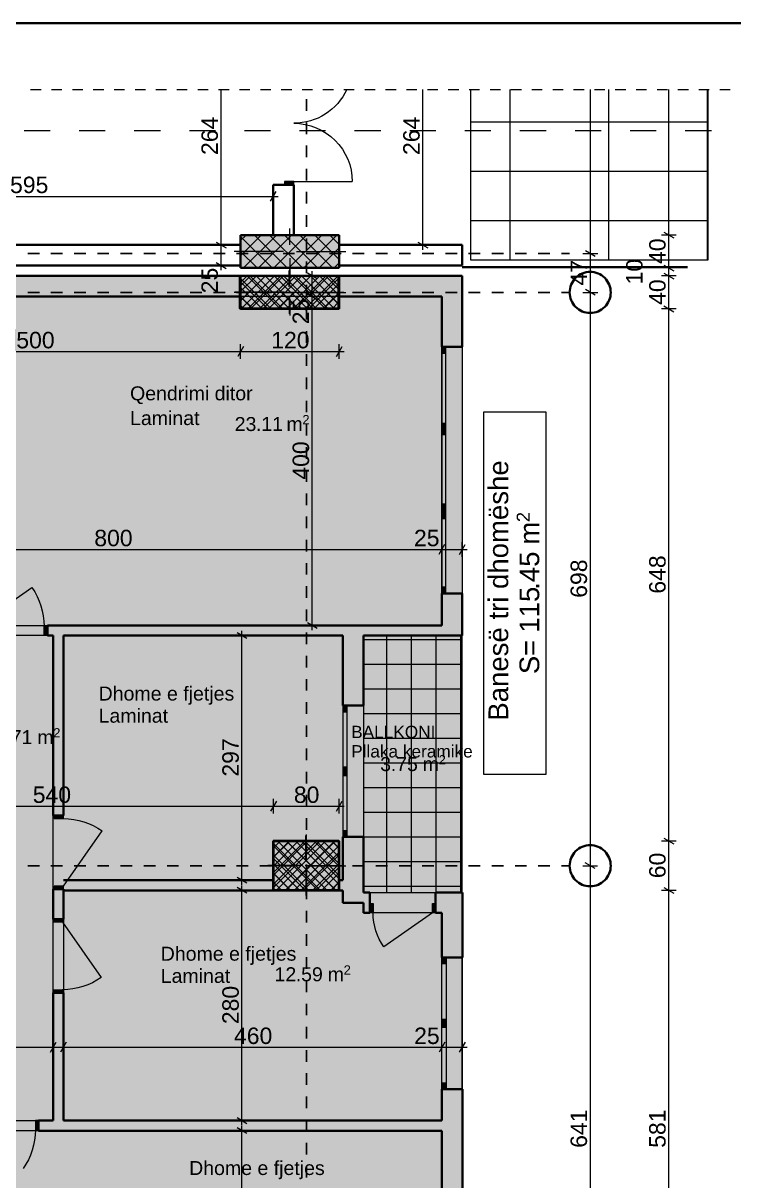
# Model space of a CAD drawing. Header units: millimetres. Extents: x -117066 to -55301, y -75598 to 14871.
# Drawn here: x -80484 to -69679, y -52236 to -34626 of the extents above; entities that cross this region are included whole.
import ezdxf

# ---------------------------------------------------------------- set-up
doc = ezdxf.new("R2010")
doc.units = ezdxf.units.MM
doc.header["$MEASUREMENT"] = 0
doc.layers.add('A - Shtyllat', color=7, linetype='Continuous')
doc.layers.add('Drawing & Figure', color=7, linetype='Continuous')
for name, color, linetype, lineweight in [('A - Shtyllat_Pen_No__1', 7, 'Continuous', 13), ('A - Shtyllat_Pen_No__7', 7, 'Continuous', 35), ('Drawing & Figure_Pen_No__1', 7, 'Continuous', 13), ('Drawing & Figure_Pen_No__101', 252, 'Continuous', 13), ('Drawing & Figure_Pen_No__20', 1, 'Continuous', 0), ('Drawing & Figure_Pen_No__7', 7, 'Continuous', 35)]:
    doc.layers.add(name, color=color, linetype=linetype, lineweight=lineweight)
for name, color, linetype, lineweight, true_color in [('Drawing & Figure_Pen_No__102', 7, 'Continuous', 13, 0xcccccc), ('Drawing & Figure_Pen_No__23', 7, 'Continuous', 20, 0xff6600), ('Drawing & Figure_Pen_No__3', 7, 'Continuous', 18, 0xff6600), ('Drawing & Figure_Pen_No__58', 7, 'Continuous', 25, 0xdf0000), ('Drawing & Figure_Pen_No__8', 7, 'Continuous', 35, 0xa80f02), ('Drawing & Figure_Pen_No__81', 7, 'Continuous', 20, 0x6a6a6a), ('Drawing & Figure_Pen_No__85', 7, 'Continuous', 20, 0x80c2ff)]:
    doc.layers.add(name, color=color, linetype=linetype, lineweight=lineweight, true_color=true_color)
doc.styles.add('GENERATED_STYLE_1', font='arial.ttf')
pattern_1 = [(45, (0, 0), (-68.94291, 68.94291), []), (135, (0, 0), (68.94291, 68.94291), [])]

# ---------------------------------------------------------------- blocks, each defined once
blk = doc.blocks.new('Column_2', base_point=(-76438, -38719))
at = {"layer": 'A - Shtyllat', "linetype": 'Continuous', "lineweight": 0, "true_color": 0x000000}
h = blk.add_hatch(dxfattribs=at)
h.set_pattern_fill('Concrete_Block', color=18, style=0, pattern_type=2)
h.set_pattern_definition(pattern_1)
h.paths.add_polyline_path([(-75688, -38468), (-77188, -38469), (-77188, -38969), (-75688, -38968)])
at = {"layer": 'A - Shtyllat_Pen_No__1', "color": 7, "linetype": 'Continuous', "lineweight": 13}
for p, q in [((-76438, -38639), (-76438, -38389)), ((-76518, -38719), (-77268, -38719)), ((-76358, -38719), (-75608, -38718)), ((-76438, -38799), (-76438, -39049))]:
    blk.add_line(p, q, dxfattribs=at)
blk.add_point((-76438, -38719), dxfattribs=at)
at = {"layer": 'A - Shtyllat_Pen_No__7', "color": 7, "linetype": 'Continuous', "lineweight": 35, "flags": 128}
blk.add_lwpolyline([(-75688, -38468), (-75688, -38968), (-77188, -38969), (-77188, -38469)], close=True, dxfattribs=at)
blk = doc.blocks.new('Column_5', base_point=(-76184, -47440))
at = {"layer": 'A - Shtyllat', "linetype": 'Continuous', "lineweight": 0, "true_color": 0x000000}
h = blk.add_hatch(dxfattribs=at)
h.set_pattern_fill('Concrete_Block', color=18, style=0, pattern_type=2)
h.set_pattern_definition(pattern_1)
h.paths.add_polyline_path([(-76684, -47065), (-76684, -47815), (-75684, -47815), (-75684, -47065)])
at = {"layer": 'A - Shtyllat_Pen_No__1', "color": 7, "linetype": 'Continuous', "lineweight": 13}
for p, q in [((-76184, -47360), (-76184, -46985)), ((-76264, -47440), (-76764, -47440)), ((-76184, -47520), (-76184, -47895)), ((-76104, -47440), (-75604, -47440))]:
    blk.add_line(p, q, dxfattribs=at)
blk.add_point((-76184, -47440), dxfattribs=at)
at = {"layer": 'A - Shtyllat_Pen_No__7', "color": 7, "linetype": 'Continuous', "lineweight": 35, "flags": 128}
blk.add_lwpolyline([(-76684, -47065), (-76684, -47815), (-75684, -47815), (-75684, -47065)], close=True, dxfattribs=at)

msp = doc.modelspace()

# ---------------------------------------------------------------- hatches: boundary and pattern name
at = {"layer": 'Drawing & Figure', "linetype": 'Continuous', "lineweight": 0, "true_color": 0x2a2a2a}
msp.add_hatch(color=250, dxfattribs=at).paths.add_polyline_path([(-73813.5, -38470.7), (-84436.1, -38472.9), (-84432.5, -55456.9), (-73807.1, -55454.7)])
at = {"layer": 'Drawing & Figure_Pen_No__1', "linetype": 'Continuous', "lineweight": 0, "true_color": 0xffffff}
for points in [[(-76368.7, -37086.4), (-76368.7, -37036.4), (-76512.4, -37036.4), (-76512.4, -37086.4)], [(-75678.1, -38349.4), (-75678.1, -37849.4), (-77178.1, -37849.4), (-77178.1, -38349.4)], [(-75678.1, -38971.8), (-75678.1, -38471.8), (-77178.1, -38471.8), (-77178.1, -38971.8)], [(-74119.6, -43300.4), (-73807.1, -43300.4), (-73807.1, -39550.3), (-74119.6, -39550.3)], [(-74119.6, -39550.3), (-74119.6, -39644.1), (-74057.1, -39644.1), (-74057.1, -39550.3)], [(-74119.6, -39644.1), (-74119.6, -40715.3), (-74057.1, -40715.3), (-74057.1, -39644.1)], [(-74057.1, -40800.4), (-74057.1, -40715.3), (-74119.6, -40715.3), (-74119.6, -40800.4)], [(-74119.6, -40800.4), (-74119.6, -40885.4), (-74057.1, -40885.4), (-74057.1, -40800.4)], [(-74119.6, -40885.4), (-74119.6, -41941), (-74057.1, -41941), (-74057.1, -40885.4)], [(-74057.1, -42050.3), (-74057.1, -41941), (-74119.6, -41941), (-74119.6, -42050.3)], [(-74119.6, -42050.3), (-74119.6, -42159.8), (-74057.1, -42159.8), (-74057.1, -42050.3)], [(-74119.6, -42159.8), (-74119.6, -43206.6), (-74057.1, -43206.6), (-74057.1, -42159.8)], [(-74057.1, -43300.4), (-74057.1, -43206.6), (-74119.6, -43206.6), (-74119.6, -43300.4)], [(-80116.4, -43943.2), (-80116.4, -43799.4), (-80166.4, -43799.4), (-80166.4, -43943.2)], [(-75621.5, -47005.8), (-75309, -47005.8), (-75309, -45005.8), (-75621.5, -45005.8)], [(-75621.5, -45005.8), (-75621.5, -45099.5), (-75559, -45099.5), (-75559, -45005.8)], [(-75621.5, -45099.5), (-75621.5, -45943.3), (-75559, -45943.3), (-75559, -45099.5)], [(-75559, -46005.8), (-75559, -45943.3), (-75621.5, -45943.3), (-75621.5, -46005.8)], [(-75621.5, -46005.8), (-75621.5, -46068.3), (-75559, -46068.3), (-75559, -46005.8)], [(-75621.5, -46068.3), (-75621.5, -46912.1), (-75559, -46912.1), (-75559, -46068.3)], [(-80015.2, -46676.9), (-80015.2, -46726.9), (-79871.5, -46726.9), (-79871.5, -46676.9)], [(-75559, -47005.8), (-75559, -46912.1), (-75621.5, -46912.1), (-75621.5, -47005.8)], [(-75678.1, -47818.1), (-75678.1, -47068.1), (-76678.1, -47068.1), (-76678.1, -47818.1)], [(-79871.5, -47801.9), (-79871.5, -47751.9), (-80015.2, -47751.9), (-80015.2, -47801.9)], [(-75212.8, -48018.2), (-75212.8, -48161.9), (-75162.9, -48161.9), (-75162.9, -48018.2)], [(-74212.8, -48161.9), (-74212.8, -48018.2), (-74262.9, -48018.2), (-74262.9, -48161.9)], [(-79884, -48253.5), (-80027.7, -48253.5), (-80027.7, -48303.5), (-79884, -48303.5)], [(-74116.7, -48839.6), (-74116.7, -50839.7), (-73804.2, -50839.7), (-73804.2, -48839.6)], [(-74054.2, -48839.6), (-74116.7, -48839.6), (-74116.7, -48933.4), (-74054.2, -48933.4)], [(-74116.7, -49777.1), (-74054.2, -49777.1), (-74054.2, -48933.4), (-74116.7, -48933.4)], [(-80027.7, -49378.5), (-79884, -49378.5), (-79884, -49328.5), (-80027.7, -49328.5)], [(-74116.7, -49839.6), (-74054.2, -49839.6), (-74054.2, -49777.1), (-74116.7, -49777.1)], [(-74054.2, -49839.6), (-74116.7, -49839.6), (-74116.7, -49902.2), (-74054.2, -49902.2)], [(-74116.7, -50745.9), (-74054.2, -50745.9), (-74054.2, -49902.2), (-74116.7, -49902.2)], [(-74116.7, -50839.7), (-74054.2, -50839.7), (-74054.2, -50745.9), (-74116.7, -50745.9)], [(-80249, -51318.2), (-80298.9, -51318.2), (-80298.9, -51461.9), (-80249, -51461.9)]]:
    msp.add_hatch(color=7, dxfattribs=at).paths.add_polyline_path(points)

# ---------------------------------------------------------------- linework, layer by layer
at = {"layer": 'Drawing & Figure_Pen_No__1', "color": 7, "linetype": 'Continuous', "lineweight": 13}
for points in [[(-73682.1, -35635.1), (-73682.1, -38225.5)], [(-70069.5, -38225.5), (-70069.5, -35635.1)], [(-76724.5, -37335.7), (-76637.9, -37185.7)], [(-77178.1, -38163.1), (-76864.5, -37849.4)], [(-77178.1, -37933.3), (-77094.3, -37849.4)], [(-77134.6, -38349.4), (-76634.6, -37849.4)], [(-76468.5, -38349.4), (-76968.5, -37849.4)], [(-76904.8, -38349.4), (-76404.8, -37849.4)], [(-76238.7, -38349.4), (-76738.7, -37849.4)], [(-76675, -38349.4), (-76175, -37849.4)], [(-76008.9, -38349.4), (-76508.9, -37849.4)], [(-76445.2, -38349.4), (-75945.2, -37849.4)], [(-75779.1, -38349.4), (-76279.1, -37849.4)], [(-76215.4, -38349.4), (-75715.4, -37849.4)], [(-75678.1, -38220.6), (-76049.3, -37849.4)], [(-75678.1, -37990.7), (-75819.5, -37849.4)], [(-70741.7, -37806.1), (-70591.7, -37892.7)], [(-77549.6, -37956.7), (-77399.6, -38043.3)], [(-76698.3, -38349.4), (-77178.1, -37869.6)], [(-74481.3, -37956.7), (-74331.3, -38043.3)], [(-76928.1, -38349.4), (-77178.1, -38099.4)], [(-75985.5, -38349.4), (-75678.1, -38041.9)], [(-71786.3, -38174.8), (-71936.3, -38088.2)], [(-77549.6, -38269.2), (-77399.6, -38355.8)], [(-77157.9, -38349.4), (-77178.1, -38329.2)], [(-75755.7, -38349.4), (-75678.1, -38271.8)], [(-73682.1, -38225.5), (-70069.5, -38225.5)], [(-70741.7, -38306.1), (-70591.7, -38392.7)], [(-77178.1, -38852.5), (-76797.3, -38471.8)], [(-77178.1, -38622.7), (-77027.2, -38471.8)], [(-76765.4, -38971.8), (-77178.1, -38559)], [(-77067.6, -38971.8), (-76567.5, -38471.8)], [(-76535.6, -38971.8), (-77035.5, -38471.8)], [(-76837.8, -38971.8), (-76337.7, -38471.8)], [(-76305.8, -38971.8), (-76805.7, -38471.8)], [(-76608, -38971.8), (-76107.9, -38471.8)], [(-76076, -38971.8), (-76575.9, -38471.8)], [(-76378.2, -38971.8), (-75878.1, -38471.8)], [(-75846.1, -38971.8), (-76346.1, -38471.8)], [(-75975.3, -38471.8), (-76200.3, -38471.8)], [(-76012.8, -38515.1), (-76162.8, -38428.5)], [(-76148.3, -38971.8), (-75678.1, -38501.6)], [(-75678.1, -38910), (-76116.3, -38471.8)], [(-76087.8, -38471.8), (-76087.8, -38398.4)], [(-76087.8, -38784.3), (-76087.8, -38471.8)], [(-75678.1, -38680.2), (-75886.5, -38471.8)], [(-70741.7, -38428.5), (-70591.7, -38515.1)], [(-76162.8, -38741), (-76012.8, -38827.6)], [(-75918.5, -38971.8), (-75678.1, -38731.4)], [(-71786.3, -38765.1), (-71936.3, -38678.5)], [(-74119.6, -38784.3), (-81337.7, -38784.3)], [(-76995.2, -38971.8), (-77178.1, -38788.8)], [(-75975.3, -38784.3), (-76200.3, -38784.3)], [(-76087.8, -43786.9), (-76087.8, -38784.3)], [(-74119.6, -43786.9), (-74119.6, -38784.3)], [(-75688.7, -38971.8), (-75678.1, -38961.2)], [(-70741.7, -38928.5), (-70591.7, -39015.1)], [(-77134.8, -39547.1), (-77221.4, -39697.1)], [(-75721.4, -39697.1), (-75634.8, -39547.1)], [(-74076.3, -42557.1), (-74162.9, -42707.1)], [(-74119.6, -42744.6), (-74119.6, -42519.6)], [(-73850.4, -42707.1), (-73763.8, -42557.1)], [(-73807.1, -42744.6), (-73807.1, -42519.6)], [(-84117.2, -42632.1), (-74119.6, -42632.1)], [(-74119.6, -42632.1), (-73807.1, -42632.1)], [(-73807.1, -42632.1), (-73733.7, -42632.1)], [(-81337.7, -43786.9), (-74119.6, -43786.9)], [(-75975.3, -43786.9), (-76200.3, -43786.9)], [(-76162.8, -43743.6), (-76012.8, -43830.2)], [(-76087.8, -43860.2), (-76087.8, -43786.9)], [(-80027.7, -43943.2), (-84117.2, -43943.2)], [(-80027.7, -51318.2), (-80027.7, -43943.2)], [(-77044.5, -43943.2), (-77269.5, -43943.2)], [(-77082, -43986.5), (-77232, -43899.8)], [(-77157, -43943.2), (-77157, -43869.8)], [(-77157, -47661.9), (-77157, -43943.2)], [(-75309, -43943.2), (-75309, -47849.4)], [(-73807.1, -43943.2), (-75309, -43943.2)], [(-73807.1, -47849.4), (-73807.1, -43943.2)], [(-73807.1, -69368.1), (-73807.1, -46075.4)], [(-76634.8, -46461.9), (-76721.4, -46611.9)], [(-75721.4, -46611.9), (-75634.8, -46461.9)], [(-76678.1, -47774.7), (-75971.5, -47068.1)], [(-76678.1, -47544.9), (-76201.4, -47068.1)], [(-76678.1, -47315.1), (-76431.2, -47068.1)], [(-76678.1, -47085.3), (-76661, -47068.1)], [(-75962.4, -47818.1), (-76678.1, -47102.4)], [(-76491.7, -47818.1), (-75741.7, -47068.1)], [(-75732.6, -47818.1), (-76482.6, -47068.1)], [(-75678.1, -47642.8), (-76252.7, -47068.1)], [(-75678.1, -47413), (-76022.9, -47068.1)], [(-75678.1, -47183.2), (-75793.1, -47068.1)], [(-70741.7, -47024.9), (-70591.7, -47111.5)], [(-76192.2, -47818.1), (-76678.1, -47332.2)], [(-76261.9, -47818.1), (-75678.1, -47234.3)], [(-76032.1, -47818.1), (-75678.1, -47464.1)], [(-71786.7, -47486.5), (-71936.7, -47399.9)], [(-77044.5, -47661.9), (-77269.5, -47661.9)], [(-77232, -47618.6), (-77082, -47705.2)], [(-77157, -47735.3), (-77157, -47661.9)], [(-76422, -47818.1), (-76678.1, -47562)], [(-75802.3, -47818.1), (-75678.1, -47693.9)], [(-79871.5, -47818.1), (-79871.5, -51318.2)], [(-75621.5, -47818.1), (-79871.5, -47818.1)], [(-77044.5, -47818.1), (-77269.5, -47818.1)], [(-77082, -47861.5), (-77232, -47774.9)], [(-77157, -47818.1), (-77157, -47744.8)], [(-77157, -51318.2), (-77157, -47818.1)], [(-76651.8, -47818.1), (-76678.1, -47791.8)], [(-75621.5, -48005.6), (-75621.5, -47818.1)], [(-75309, -47849.4), (-73807.1, -47849.4)], [(-70741.7, -47774.9), (-70591.7, -47861.5)], [(-75309, -48005.6), (-75621.5, -48005.6)], [(-75309, -48161.9), (-75309, -48005.6)], [(-74116.7, -48161.9), (-75309, -48161.9)], [(-74116.7, -51318.2), (-74116.7, -48161.9)], [(-80071, -50279), (-79984.5, -50129)], [(-80027.7, -50316.5), (-80027.7, -50091.5)], [(-79828.2, -50129), (-79914.8, -50279)], [(-79871.5, -50316.5), (-79871.5, -50091.5)], [(-74073.4, -50129), (-74160, -50279)], [(-74116.7, -50316.5), (-74116.7, -50091.5)], [(-73847.5, -50279), (-73760.9, -50129)], [(-73804.2, -50316.5), (-73804.2, -50091.5)], [(-81742.2, -50204), (-80027.7, -50204)], [(-80027.7, -50204), (-79954.4, -50204)], [(-79944.9, -50204), (-79871.5, -50204)], [(-79871.5, -50204), (-74116.7, -50204)], [(-74116.7, -50204), (-73804.2, -50204)], [(-73804.2, -50204), (-73730.8, -50204)], [(-81742.2, -51318.2), (-80027.7, -51318.2)], [(-79871.5, -51318.2), (-74116.7, -51318.2)], [(-77044.5, -51318.2), (-77269.5, -51318.2)], [(-77232, -51274.9), (-77082, -51361.4)], [(-77157, -51391.5), (-77157, -51318.2)], [(-77157, -51474.4), (-77157, -51401)], [(-74116.7, -51474.4), (-81742.2, -51474.4)], [(-77044.5, -51474.4), (-77269.5, -51474.4)], [(-77082, -51517.7), (-77232, -51431.1)], [(-77157, -55299.5), (-77157, -51474.4)], [(-74116.7, -55299.5), (-74116.7, -51474.4)]]:
    msp.add_lwpolyline(points, dxfattribs=at)
at = {"layer": 'Drawing & Figure_Pen_No__101', "color": 252, "linetype": 'Continuous', "lineweight": 13}
for points in [[(-77474.6, -38000), (-77474.6, -35635.1)], [(-74406.3, -38000), (-74406.3, -35635.1)], [(-71861.1, -35635.1), (-71861.3, -38131.5)], [(-70666.7, -37849.4), (-70666.7, -35635.1)], [(-76681.2, -37373.2), (-76681.2, -37148.2)], [(-84117.2, -37260.7), (-76681.2, -37260.7)], [(-76681.2, -37260.7), (-76607.8, -37260.7)], [(-70554.2, -37849.4), (-70779.2, -37849.4)], [(-70666.7, -38349.4), (-70666.7, -37849.4)], [(-77362.1, -38000), (-77587.1, -38000)], [(-77474.6, -38312.5), (-77474.6, -38000)], [(-74293.8, -38000), (-74518.8, -38000)], [(-74406.3, -38073.3), (-74406.3, -38000)], [(-71973.8, -38131.5), (-71748.8, -38131.5)], [(-71861.3, -38131.5), (-71861.3, -38721.8)], [(-77362.1, -38312.5), (-77587.1, -38312.5)], [(-77474.6, -38385.8), (-77474.6, -38312.5)], [(-70554.2, -38349.4), (-70779.2, -38349.4)], [(-70666.7, -38471.8), (-70666.7, -38349.4)], [(-70554.2, -38471.8), (-70779.2, -38471.8)], [(-70666.7, -38971.8), (-70666.7, -38471.8)], [(-71973.8, -38721.8), (-71748.8, -38721.8)], [(-71861.3, -38721.8), (-71861.7, -47443.2)], [(-70554.2, -38971.8), (-70779.2, -38971.8)], [(-70666.7, -47068.1), (-70666.7, -38971.8)], [(-83429.7, -39622.1), (-77178.1, -39622.1)], [(-77178.1, -39734.6), (-77178.1, -39509.6)], [(-77178.1, -39622.1), (-75678.1, -39622.1)], [(-75678.1, -39734.6), (-75678.1, -39509.6)], [(-75678.1, -39622.1), (-75604.8, -39622.1)], [(-73478.3, -46053.5), (-73478.3, -40540.6)], [(-73478.3, -40540.6), (-72535.4, -40540.6)], [(-72535.4, -40540.6), (-72535.4, -46053.5)], [(-75309, -44001.8), (-73807.1, -44001.8)], [(-74952.3, -47849.4), (-74952.3, -43943.2)], [(-74577.3, -47849.4), (-74577.3, -43943.2)], [(-74202.3, -47849.4), (-74202.3, -43943.2)], [(-73827.3, -47849.4), (-73827.3, -43943.2)], [(-75309, -44376.8), (-73807.1, -44376.8)], [(-75309, -44751.8), (-73807.1, -44751.8)], [(-75309, -45126.8), (-73807.1, -45126.8)], [(-75309, -45501.8), (-73807.1, -45501.8)], [(-75309, -45876.8), (-73807.1, -45876.8)], [(-72535.4, -46053.5), (-73478.3, -46053.5)], [(-75309, -46251.8), (-73807.1, -46251.8)], [(-76678.1, -46649.4), (-76678.1, -46424.4)], [(-75678.1, -46649.4), (-75678.1, -46424.4)], [(-83429.7, -46536.9), (-76678.1, -46536.9)], [(-76678.1, -46536.9), (-75678.1, -46536.9)], [(-75678.1, -46536.9), (-75604.8, -46536.9)], [(-75309, -46626.8), (-73807.1, -46626.8)], [(-75309, -47001.8), (-73807.1, -47001.8)], [(-70554.2, -47068.1), (-70779.2, -47068.1)], [(-70666.7, -47818.1), (-70666.7, -47068.1)], [(-75309, -47376.8), (-73807.1, -47376.8)], [(-71974.2, -47443.1), (-71749.2, -47443.2)], [(-71861.7, -47443.2), (-71862.1, -55455.8)], [(-75309, -47751.8), (-73807.1, -47751.8)], [(-70554.2, -47818.1), (-70779.2, -47818.1)], [(-70666.7, -55080.8), (-70666.7, -47818.1)]]:
    msp.add_lwpolyline(points, dxfattribs=at)
at = {"layer": 'Drawing & Figure_Pen_No__102', "color": 254, "linetype": 'Continuous', "lineweight": 13, "true_color": 0xcccccc}
for points in [[(-73077.3, -38225.5), (-73077.3, -35635.1)], [(-71577.3, -38225.5), (-71577.3, -35635.1)], [(-70077.3, -38225.5), (-70077.3, -35635.1)], [(-73682.1, -36126.8), (-70069.5, -36126.8)], [(-73682.1, -36876.8), (-70069.5, -36876.8)], [(-73682.1, -37626.8), (-70069.5, -37626.8)]]:
    msp.add_lwpolyline(points, dxfattribs=at)
at = {"layer": 'Drawing & Figure_Pen_No__20', "color": 1, "linetype": 'Continuous', "lineweight": 0}
for points in [[(-76428.1, -37999.4), (-76428.1, -37749.4)], [(-76528.1, -38099.4), (-77278.1, -38099.4)], [(-76428.1, -38199.4), (-76428.1, -38449.4)], [(-76328.1, -38099.4), (-75578.1, -38099.4)], [(-76428.1, -38621.8), (-76428.1, -38371.8)], [(-76528.1, -38721.8), (-77278.1, -38721.8)], [(-76328.1, -38721.8), (-75578.1, -38721.8)], [(-76428.1, -38821.8), (-76428.1, -39071.8)], [(-76178.1, -47343.2), (-76178.1, -46968.2)], [(-76278.1, -47443.1), (-76778.1, -47443.1)], [(-76178.1, -47543.2), (-76178.1, -47918.2)], [(-76078.1, -47443.1), (-75578.1, -47443.1)]]:
    msp.add_lwpolyline(points, dxfattribs=at)
at = {"layer": 'Drawing & Figure_Pen_No__23', "color": 30, "linetype": 'Continuous', "lineweight": 20, "true_color": 0xff6600}
for points in [[(-76368.7, -37036.4), (-76512.4, -37036.4)], [(-76512.4, -37036.4), (-76512.4, -37086.4)], [(-76512.4, -37086.4), (-76368.7, -37086.4)], [(-76368.7, -37086.4), (-76368.7, -37036.4)], [(-74119.6, -39550.3), (-74119.6, -39644.1)], [(-74057.1, -39644.1), (-74057.1, -39550.3)], [(-74119.6, -39644.1), (-74057.1, -39644.1)], [(-74057.1, -40715.3), (-74119.6, -40715.3)], [(-74119.6, -40715.3), (-74119.6, -40800.4)], [(-74119.6, -40800.4), (-74119.6, -40885.4)], [(-74057.1, -40800.4), (-74057.1, -40715.3)], [(-74057.1, -40885.4), (-74057.1, -40800.4)], [(-74119.6, -40885.4), (-74057.1, -40885.4)], [(-74057.1, -41941), (-74119.6, -41941)], [(-74119.6, -41941), (-74119.6, -42050.3)], [(-74119.6, -42050.3), (-74119.6, -42159.8)], [(-74057.1, -42050.3), (-74057.1, -41941)], [(-74057.1, -42159.8), (-74057.1, -42050.3)], [(-74119.6, -42159.8), (-74057.1, -42159.8)], [(-74057.1, -43206.6), (-74119.6, -43206.6)], [(-74119.6, -43206.6), (-74119.6, -43300.4)], [(-74057.1, -43300.4), (-74057.1, -43206.6)], [(-80166.4, -43943.2), (-80166.4, -43799.4)], [(-80166.4, -43799.4), (-80116.4, -43799.4)], [(-80116.4, -43799.4), (-80116.4, -43943.2)], [(-80116.4, -43943.2), (-80166.4, -43943.2)], [(-75621.5, -45005.8), (-75621.5, -45099.5)], [(-75559, -45099.5), (-75559, -45005.8)], [(-75621.5, -45099.5), (-75559, -45099.5)], [(-75559, -45943.3), (-75621.5, -45943.3)], [(-75621.5, -45943.3), (-75621.5, -46005.8)], [(-75559, -46005.8), (-75559, -45943.3)], [(-75621.5, -46005.8), (-75621.5, -46068.3)], [(-75621.5, -46068.3), (-75559, -46068.3)], [(-75559, -46068.3), (-75559, -46005.8)], [(-80015.2, -46676.9), (-80015.2, -46726.9)], [(-79871.5, -46676.9), (-80015.2, -46676.9)], [(-80015.2, -46726.9), (-79871.5, -46726.9)], [(-79871.5, -46726.9), (-79871.5, -46676.9)], [(-75559, -46912.1), (-75621.5, -46912.1)], [(-75621.5, -46912.1), (-75621.5, -47005.8)], [(-75559, -47005.8), (-75559, -46912.1)], [(-79871.5, -47751.9), (-80015.2, -47751.9)], [(-80015.2, -47751.9), (-80015.2, -47801.9)], [(-80015.2, -47801.9), (-79871.5, -47801.9)], [(-79871.5, -47801.9), (-79871.5, -47751.9)], [(-75212.8, -48018.2), (-75162.9, -48018.2)], [(-75212.8, -48161.9), (-75212.8, -48018.2)], [(-75162.9, -48018.2), (-75162.9, -48161.9)], [(-74262.9, -48161.9), (-74262.9, -48018.2)], [(-74262.9, -48018.2), (-74212.8, -48018.2)], [(-74212.8, -48018.2), (-74212.8, -48161.9)], [(-75162.9, -48161.9), (-75212.8, -48161.9)], [(-74212.8, -48161.9), (-74262.9, -48161.9)], [(-80027.7, -48303.5), (-80027.7, -48253.5)], [(-80027.7, -48253.5), (-79884, -48253.5)], [(-79884, -48303.5), (-80027.7, -48303.5)], [(-79884, -48253.5), (-79884, -48303.5)], [(-74116.7, -48933.4), (-74116.7, -48839.6)], [(-74054.2, -48933.4), (-74116.7, -48933.4)], [(-74054.2, -48839.6), (-74054.2, -48933.4)], [(-80027.7, -49378.5), (-80027.7, -49328.5)], [(-80027.7, -49328.5), (-79884, -49328.5)], [(-79884, -49378.5), (-80027.7, -49378.5)], [(-79884, -49328.5), (-79884, -49378.5)], [(-74116.7, -49839.6), (-74116.7, -49777.1)], [(-74116.7, -49777.1), (-74054.2, -49777.1)], [(-74054.2, -49777.1), (-74054.2, -49839.6)], [(-74116.7, -49902.2), (-74116.7, -49839.6)], [(-74054.2, -49902.2), (-74116.7, -49902.2)], [(-74054.2, -49839.6), (-74054.2, -49902.2)], [(-74116.7, -50839.7), (-74116.7, -50745.9)], [(-74116.7, -50745.9), (-74054.2, -50745.9)], [(-74054.2, -50745.9), (-74054.2, -50839.7)], [(-80249, -51318.2), (-80298.9, -51318.2)], [(-80298.9, -51318.2), (-80298.9, -51461.9)], [(-80249, -51461.9), (-80249, -51318.2)], [(-80298.9, -51461.9), (-80249, -51461.9)]]:
    msp.add_lwpolyline(points, dxfattribs=at)
at = {"layer": 'Drawing & Figure_Pen_No__3', "color": 30, "linetype": 'Continuous', "lineweight": 18, "true_color": 0xff6600}
for points in [[(-75563.7, -35635.1, -0.2919231), (-76368.7, -36148.9)], [(-76368.7, -36148.9, -0.4142136), (-75481.2, -37036.4)], [(-80351.7, -43211.5, -0.153909), (-80166.4, -43799.4)], [(-79871.5, -46726.9, -0.1539613), (-79283.6, -46912.3)], [(-75000, -48678.2, -0.1539131), (-75162.9, -48161.9)], [(-79296.1, -49143.2, -0.1538866), (-79884, -49328.5)], [(-80298.9, -51461.9, -0.153909), (-80484.3, -52049.9)]]:
    msp.add_lwpolyline(points, format="xyb", dxfattribs=at)
for points in [[(-76368.7, -37036.4), (-75481.2, -37036.4)], [(-74119.6, -39550.3), (-74119.6, -43300.4)], [(-73807.1, -39550.3), (-73807.1, -43300.4)], [(-74119.6, -39644.1), (-74119.6, -40715.3)], [(-74057.1, -40715.3), (-74057.1, -39644.1)], [(-74119.6, -40885.4), (-74119.6, -41941)], [(-74057.1, -41941), (-74057.1, -40885.4)], [(-74119.6, -42159.8), (-74119.6, -43206.6)], [(-74057.1, -43206.6), (-74057.1, -42159.8)], [(-81191.4, -43799.4), (-80351.7, -43211.5)], [(-75621.5, -45005.8), (-75621.5, -47005.8)], [(-75309, -45005.8), (-75309, -47005.8)], [(-75621.5, -45099.5), (-75621.5, -45943.3)], [(-75559, -45943.3), (-75559, -45099.5)], [(-75621.5, -46068.3), (-75621.5, -46912.1)], [(-75559, -46912.1), (-75559, -46068.3)], [(-79871.5, -47751.9), (-79283.6, -46912.3)], [(-74262.9, -48161.9), (-75000, -48678.2)], [(-79884, -48303.5), (-79296.1, -49143.2)], [(-74116.7, -50839.7), (-74116.7, -48839.6)], [(-74116.7, -49777.1), (-74116.7, -48933.4)], [(-74054.2, -48933.4), (-74054.2, -49777.1)], [(-73804.2, -50839.7), (-73804.2, -48839.6)], [(-74116.7, -50745.9), (-74116.7, -49902.2)], [(-74054.2, -49902.2), (-74054.2, -50745.9)]]:
    msp.add_lwpolyline(points, dxfattribs=at)
at = {"layer": 'Drawing & Figure_Pen_No__58', "color": 12, "linetype": 'Continuous', "lineweight": 25, "true_color": 0xdf0000}
for points in [[(-76178.1, -35783.1), (-76178.1, -35959.5)], [(-76178.1, -36135.9), (-76178.1, -36312.3)], [(-76178.1, -36488.7), (-76178.1, -36665.1)], [(-76178.1, -36841.4), (-76178.1, -37017.8)], [(-76178.1, -37194.2), (-76178.1, -37370.6)], [(-76178.1, -37547), (-76178.1, -37723.4)], [(-76178.1, -37899.8), (-76178.1, -38076.2)], [(-80414, -38131.5), (-80237.6, -38131.5)], [(-80061.2, -38131.5), (-79884.8, -38131.5)], [(-79708.4, -38131.5), (-79532, -38131.5)], [(-79355.7, -38131.5), (-79179.3, -38131.5)], [(-79002.9, -38131.5), (-78826.5, -38131.5)], [(-78650.1, -38131.5), (-78473.7, -38131.5)], [(-78297.3, -38131.5), (-78120.9, -38131.5)], [(-77944.5, -38131.5), (-77768.1, -38131.5)], [(-77591.7, -38131.5), (-77415.3, -38131.5)], [(-77238.9, -38131.5), (-77062.5, -38131.5)], [(-76886.2, -38131.5), (-76709.8, -38131.5)], [(-76533.4, -38131.5), (-76357, -38131.5)], [(-76180.6, -38131.5), (-76004.2, -38131.5)], [(-75827.9, -38131.5), (-75651.5, -38131.5)], [(-75475.1, -38131.5), (-75298.7, -38131.5)], [(-75122.3, -38131.5), (-74945.9, -38131.5)], [(-74769.5, -38131.5), (-74593.2, -38131.5)], [(-74416.8, -38131.5), (-74240.4, -38131.5)], [(-74064, -38131.5), (-73887.6, -38131.5)], [(-73711.2, -38131.5), (-73534.8, -38131.5)], [(-73358.4, -38131.5), (-73182, -38131.5)], [(-73005.6, -38131.5), (-72829.2, -38131.5)], [(-72652.8, -38131.5), (-72476.4, -38131.5)], [(-72300, -38131.5), (-72175.2, -38131.5)], [(-76178.1, -38252.6), (-76178.1, -38428.9)], [(-80414, -38721.8), (-80237.6, -38721.8)], [(-80061.2, -38721.8), (-79884.8, -38721.8)], [(-79708.4, -38721.8), (-79532, -38721.8)], [(-79355.7, -38721.8), (-79179.3, -38721.8)], [(-79002.9, -38721.8), (-78826.5, -38721.8)], [(-78650.1, -38721.8), (-78473.7, -38721.8)], [(-78297.3, -38721.8), (-78120.9, -38721.8)], [(-77944.5, -38721.8), (-77768.1, -38721.8)], [(-77591.7, -38721.8), (-77415.3, -38721.8)], [(-77238.9, -38721.8), (-77062.5, -38721.8)], [(-76886.2, -38721.8), (-76709.8, -38721.8)], [(-76533.4, -38721.8), (-76357, -38721.8)], [(-76180.6, -38721.8), (-76004.2, -38721.8)], [(-76178.1, -38605.3), (-76178.1, -38781.7)], [(-75827.9, -38721.8), (-75651.5, -38721.8)], [(-75475.1, -38721.8), (-75298.7, -38721.8)], [(-75122.3, -38721.8), (-74945.9, -38721.8)], [(-74769.5, -38721.8), (-74593.2, -38721.8)], [(-74416.8, -38721.8), (-74240.4, -38721.8)], [(-74064, -38721.8), (-73887.6, -38721.8)], [(-73711.2, -38721.8), (-73534.8, -38721.8)], [(-73358.4, -38721.8), (-73182, -38721.8)], [(-73005.6, -38721.8), (-72829.2, -38721.8)], [(-72652.8, -38721.8), (-72476.4, -38721.8)], [(-72300, -38721.8), (-72175.2, -38721.8)], [(-76178.1, -38958.1), (-76178.1, -39134.5)], [(-76178.1, -39310.9), (-76178.1, -39487.3)], [(-76178.1, -39663.7), (-76178.1, -39840.1)], [(-76178.1, -40016.5), (-76178.1, -40192.9)], [(-76178.1, -40369.2), (-76178.1, -40545.6)], [(-76178.1, -40722), (-76178.1, -40898.4)], [(-76178.1, -41074.8), (-76178.1, -41251.2)], [(-76178.1, -41427.5), (-76178.1, -41603.9)], [(-76178.1, -41780.3), (-76178.1, -41956.7)], [(-76178.1, -42133.1), (-76178.1, -42309.5)], [(-76178.1, -42485.9), (-76178.1, -42662.3)], [(-76178.1, -42838.7), (-76178.1, -43015.1)], [(-76178.1, -43191.5), (-76178.1, -43367.9)], [(-76178.1, -43544.3), (-76178.1, -43720.7)], [(-76178.1, -43897), (-76178.1, -44073.4)], [(-76178.1, -44249.8), (-76178.1, -44426.2)], [(-76178.1, -44602.6), (-76178.1, -44779)], [(-76178.1, -44955.4), (-76178.1, -45131.7)], [(-76178.1, -45308.1), (-76178.1, -45484.5)], [(-76178.1, -45660.9), (-76178.1, -45837.3)], [(-76178.1, -46013.7), (-76178.1, -46190)], [(-76178.1, -46366.4), (-76178.1, -46542.8)], [(-76178.1, -46719.2), (-76178.1, -46895.6)], [(-76178.1, -47072), (-76178.1, -47248.4)], [(-80414, -47443.1), (-80237.6, -47443.1)], [(-80061.2, -47443.1), (-79884.8, -47443.1)], [(-79708.4, -47443.1), (-79532, -47443.1)], [(-79355.7, -47443.1), (-79179.3, -47443.1)], [(-79002.9, -47443.1), (-78826.5, -47443.1)], [(-78650.1, -47443.1), (-78473.7, -47443.1)], [(-78297.3, -47443.1), (-78120.9, -47443.1)], [(-77944.5, -47443.1), (-77768.1, -47443.1)], [(-77591.7, -47443.1), (-77415.3, -47443.1)], [(-77238.9, -47443.1), (-77062.5, -47443.1)], [(-76886.2, -47443.1), (-76709.8, -47443.1)], [(-76533.4, -47443.1), (-76357, -47443.1)], [(-76180.6, -47443.1), (-76004.2, -47443.1)], [(-76178.1, -47424.8), (-76178.1, -47601.2)], [(-75827.9, -47443.1), (-75651.5, -47443.1)], [(-75475.1, -47443.1), (-75298.7, -47443.1)], [(-75122.3, -47443.1), (-74945.9, -47443.1)], [(-74769.5, -47443.1), (-74593.2, -47443.1)], [(-74416.8, -47443.1), (-74240.4, -47443.1)], [(-74064, -47443.1), (-73887.6, -47443.1)], [(-73711.2, -47443.1), (-73534.8, -47443.1)], [(-73358.4, -47443.1), (-73182, -47443.1)], [(-73005.6, -47443.1), (-72829.2, -47443.1)], [(-72652.8, -47443.1), (-72476.4, -47443.1)], [(-72300, -47443.1), (-72175.2, -47443.1)], [(-76178.1, -47777.6), (-76178.1, -47954)], [(-76178.1, -48130.4), (-76178.1, -48306.8)], [(-76178.1, -48483.2), (-76178.1, -48659.5)], [(-76178.1, -48835.9), (-76178.1, -49012.3)], [(-76178.1, -49188.7), (-76178.1, -49365.1)], [(-76178.1, -49541.5), (-76178.1, -49717.9)], [(-76178.1, -49894.2), (-76178.1, -50070.6)], [(-76178.1, -50247), (-76178.1, -50423.4)], [(-76178.1, -50599.8), (-76178.1, -50776.2)], [(-76178.1, -50952.5), (-76178.1, -51128.9)], [(-76178.1, -51305.3), (-76178.1, -51481.7)], [(-76178.1, -51658.1), (-76178.1, -51834.5)], [(-76178.1, -52010.9), (-76178.1, -52187.3)]]:
    msp.add_lwpolyline(points, dxfattribs=at)
at = {"layer": 'Drawing & Figure_Pen_No__7', "color": 7, "linetype": 'Continuous', "lineweight": 35}
for points in [[(-114132.4, -34626.2), (-58196.2, -34626.2)], [(-76681.2, -37086.4), (-76681.2, -37132.6)], [(-76512.4, -37086.4), (-76681.2, -37086.4)], [(-76681.2, -37086.4), (-76681.2, -37849.4)], [(-76512.4, -37086.4), (-76681.2, -37086.4)], [(-76512.4, -37086.4), (-76681.2, -37086.4)], [(-76681.2, -37086.4), (-76681.2, -37132.6)], [(-76681.2, -37086.4), (-76681.2, -37132.6)], [(-76368.7, -37086.4), (-76512.4, -37086.4)], [(-76368.7, -37086.4), (-76512.4, -37086.4)], [(-76368.7, -37086.4), (-76512.4, -37086.4)], [(-76368.7, -37086.4), (-76368.7, -37132.6)], [(-76368.7, -37849.4), (-76368.7, -37086.4)], [(-76368.7, -37086.4), (-76368.7, -37132.6)], [(-76368.7, -37086.4), (-76368.7, -37132.6)], [(-75678.1, -37849.4), (-77178.1, -37849.4)], [(-77178.1, -37849.4), (-77178.1, -38349.4)], [(-75678.1, -38349.4), (-75678.1, -37849.4)], [(-77178.1, -38000), (-83429.7, -38000)], [(-73807.2, -38000), (-75678.1, -38000)], [(-73807.2, -38312.5), (-73807.2, -38000)], [(-83429.7, -38312.5), (-77178.1, -38312.5)], [(-77178.1, -38349.4), (-75678.1, -38349.4)], [(-75678.1, -38312.5), (-73807.2, -38312.5)], [(-70382, -38337.5), (-73807.2, -38337.5)], [(-77178.1, -38471.8), (-83429.7, -38471.8)], [(-75678.1, -38471.8), (-77178.1, -38471.8)], [(-77178.1, -38471.8), (-77178.1, -38971.8)], [(-73807.1, -38471.8), (-75678.1, -38471.8)], [(-75678.1, -38971.8), (-75678.1, -38471.8)], [(-73807.1, -38471.8), (-73807.1, -38784.3)], [(-83429.7, -38784.3), (-77178.1, -38784.3)], [(-75678.1, -38784.3), (-74119.6, -38784.3)], [(-74119.6, -38784.3), (-74119.6, -39550.3)], [(-73807.1, -39550.3), (-73807.1, -38784.3)], [(-77178.1, -38971.8), (-75678.1, -38971.8)], [(-74119.6, -39550.3), (-74057.1, -39550.3)], [(-74119.6, -39550.3), (-74057.1, -39550.3)], [(-74119.6, -39550.3), (-74057.1, -39550.3)], [(-74057.1, -39550.3), (-73807.1, -39550.3)], [(-74057.1, -39550.3), (-73807.1, -39550.3)], [(-74119.6, -43300.4), (-74057.1, -43300.4)], [(-74119.6, -43300.4), (-74119.6, -43786.9)], [(-74119.6, -43300.4), (-74057.1, -43300.4)], [(-74119.6, -43300.4), (-74057.1, -43300.4)], [(-74057.1, -43300.4), (-73807.1, -43300.4)], [(-74057.1, -43300.4), (-73807.1, -43300.4)], [(-73807.1, -43943.2), (-73807.1, -43300.4)], [(-80116.4, -43786.9), (-80070.1, -43786.9)], [(-80116.4, -43799.4), (-80116.4, -43786.9)], [(-74119.6, -43786.9), (-80116.4, -43786.9)], [(-80116.4, -43799.4), (-80116.4, -43786.9)], [(-80116.4, -43799.4), (-80116.4, -43786.9)], [(-80116.4, -43786.9), (-80070.1, -43786.9)], [(-80116.4, -43786.9), (-80070.1, -43786.9)], [(-80116.4, -43943.2), (-80116.4, -43799.4)], [(-80116.4, -43943.2), (-80116.4, -43799.4)], [(-80116.4, -43943.2), (-80116.4, -43799.4)], [(-80116.4, -43943.2), (-80070.1, -43943.2)], [(-80116.4, -43943.2), (-80027.7, -43943.2)], [(-80116.4, -43943.2), (-80070.1, -43943.2)], [(-80116.4, -43943.2), (-80070.1, -43943.2)], [(-80027.7, -43943.2), (-80027.7, -46676.9)], [(-79871.5, -46676.9), (-79871.5, -43943.2)], [(-79871.5, -43943.2), (-75621.5, -43943.2)], [(-75621.5, -43943.2), (-75621.5, -45005.8)], [(-75309, -45005.8), (-75309, -43943.2)], [(-75309, -43943.2), (-74119.6, -43943.2)], [(-73807.1, -43943.2), (-74119.6, -43943.2)], [(-75621.5, -45005.8), (-75559, -45005.8)], [(-75621.5, -45005.8), (-75559, -45005.8)], [(-75621.5, -45005.8), (-75559, -45005.8)], [(-75559, -45005.8), (-75309, -45005.8)], [(-75559, -45005.8), (-75309, -45005.8)], [(-80027.7, -46676.9), (-80027.7, -46630.7)], [(-80027.7, -46676.9), (-80027.7, -46630.7)], [(-80027.7, -46676.9), (-80027.7, -46630.7)], [(-79871.5, -46676.9), (-79871.5, -46630.7)], [(-79871.5, -46676.9), (-79871.5, -46630.7)], [(-79871.5, -46676.9), (-79871.5, -46630.7)], [(-80015.2, -46676.9), (-80027.7, -46676.9)], [(-80015.2, -46676.9), (-80027.7, -46676.9)], [(-80015.2, -46676.9), (-80027.7, -46676.9)], [(-79871.5, -46676.9), (-80015.2, -46676.9)], [(-79871.5, -46676.9), (-80015.2, -46676.9)], [(-79871.5, -46676.9), (-80015.2, -46676.9)], [(-75621.5, -47005.8), (-75559, -47005.8)], [(-75621.5, -47005.8), (-75621.5, -47661.9)], [(-75621.5, -47005.8), (-75559, -47005.8)], [(-75621.5, -47005.8), (-75559, -47005.8)], [(-75559, -47005.8), (-75309, -47005.8)], [(-75559, -47005.8), (-75309, -47005.8)], [(-75309, -47849.4), (-75309, -47005.8)], [(-75678.1, -47068.1), (-76678.1, -47068.1)], [(-76678.1, -47068.1), (-76678.1, -47818.1)], [(-75678.1, -47818.1), (-75678.1, -47068.1)], [(-76678.1, -47661.9), (-79871.5, -47661.9)], [(-75621.5, -47661.9), (-75678.1, -47661.9)], [(-80027.7, -47801.9), (-80027.7, -47848.1)], [(-80015.2, -47801.9), (-80027.7, -47801.9)], [(-80027.7, -47801.9), (-80027.7, -48253.5)], [(-80015.2, -47801.9), (-80027.7, -47801.9)], [(-80015.2, -47801.9), (-80027.7, -47801.9)], [(-80027.7, -47801.9), (-80027.7, -47848.1)], [(-80027.7, -47801.9), (-80027.7, -47848.1)], [(-79871.5, -47801.9), (-80015.2, -47801.9)], [(-79871.5, -47801.9), (-80015.2, -47801.9)], [(-79871.5, -47801.9), (-80015.2, -47801.9)], [(-79871.5, -47801.9), (-79871.5, -47848.1)], [(-79871.5, -47801.9), (-79871.5, -47848.1)], [(-79871.5, -47801.9), (-79871.5, -47848.1)], [(-79871.5, -48253.5), (-79871.5, -47818.1)], [(-79871.5, -47818.1), (-76678.1, -47818.1)], [(-76678.1, -47818.1), (-75678.1, -47818.1)], [(-75678.1, -47818.1), (-75621.5, -47818.1)], [(-75621.5, -47818.1), (-75621.5, -48005.6)], [(-75212.8, -47849.4), (-75309, -47849.4)], [(-75212.8, -47849.4), (-75259.1, -47849.4)], [(-75212.8, -47849.4), (-75259.1, -47849.4)], [(-75212.8, -47849.4), (-75259.1, -47849.4)], [(-75212.8, -48018.2), (-75212.8, -47849.4)], [(-75212.8, -48018.2), (-75212.8, -47849.4)], [(-75212.8, -48018.2), (-75212.8, -47849.4)], [(-74212.8, -47849.4), (-74166.6, -47849.4)], [(-74212.8, -48018.2), (-74212.8, -47849.4)], [(-74116.7, -47849.4), (-74212.8, -47849.4)], [(-74212.8, -48018.2), (-74212.8, -47849.4)], [(-74212.8, -48018.2), (-74212.8, -47849.4)], [(-74212.8, -47849.4), (-74166.6, -47849.4)], [(-74212.8, -47849.4), (-74166.6, -47849.4)], [(-73804.2, -47849.4), (-74116.7, -47849.4)], [(-73804.2, -48839.6), (-73804.2, -47849.4)], [(-75621.5, -48005.6), (-75309, -48005.6)], [(-75309, -48005.6), (-75309, -48161.9)], [(-75212.8, -48161.9), (-75212.8, -48018.2)], [(-75212.8, -48161.9), (-75212.8, -48018.2)], [(-75212.8, -48161.9), (-75212.8, -48018.2)], [(-74212.8, -48161.9), (-74212.8, -48018.2)], [(-74212.8, -48161.9), (-74212.8, -48018.2)], [(-74212.8, -48161.9), (-74212.8, -48018.2)], [(-80027.7, -48253.5), (-80027.7, -48207.2)], [(-80027.7, -48253.5), (-80027.7, -48207.2)], [(-80027.7, -48253.5), (-80027.7, -48207.2)], [(-79871.5, -48253.5), (-79871.5, -48207.2)], [(-79871.5, -48253.5), (-79871.5, -48207.2)], [(-79871.5, -48253.5), (-79871.5, -48207.2)], [(-75309, -48161.9), (-75212.8, -48161.9)], [(-75212.8, -48161.9), (-75259.1, -48161.9)], [(-75212.8, -48161.9), (-75259.1, -48161.9)], [(-75212.8, -48161.9), (-75259.1, -48161.9)], [(-74212.8, -48161.9), (-74166.6, -48161.9)], [(-74212.8, -48161.9), (-74116.7, -48161.9)], [(-74212.8, -48161.9), (-74166.6, -48161.9)], [(-74212.8, -48161.9), (-74166.6, -48161.9)], [(-74116.7, -48161.9), (-74116.7, -48839.6)], [(-80027.7, -48253.5), (-79884, -48253.5)], [(-80027.7, -48253.5), (-79884, -48253.5)], [(-80027.7, -48253.5), (-79884, -48253.5)], [(-79884, -48253.5), (-79871.5, -48253.5)], [(-79884, -48253.5), (-79871.5, -48253.5)], [(-79884, -48253.5), (-79871.5, -48253.5)], [(-74116.7, -48839.6), (-74054.2, -48839.6)], [(-74116.7, -48839.6), (-74054.2, -48839.6)], [(-74116.7, -48839.6), (-74054.2, -48839.6)], [(-74054.2, -48839.6), (-73804.2, -48839.6)], [(-74054.2, -48839.6), (-73804.2, -48839.6)], [(-80027.7, -49378.5), (-80027.7, -49424.8)], [(-80027.7, -49378.5), (-79884, -49378.5)], [(-80027.7, -49378.5), (-80027.7, -51318.2)], [(-80027.7, -49378.5), (-79884, -49378.5)], [(-80027.7, -49378.5), (-79884, -49378.5)], [(-80027.7, -49378.5), (-80027.7, -49424.8)], [(-80027.7, -49378.5), (-80027.7, -49424.8)], [(-79884, -49378.5), (-79871.5, -49378.5)], [(-79884, -49378.5), (-79871.5, -49378.5)], [(-79884, -49378.5), (-79871.5, -49378.5)], [(-79871.5, -49378.5), (-79871.5, -49424.8)], [(-79871.5, -51318.2), (-79871.5, -49378.5)], [(-79871.5, -49378.5), (-79871.5, -49424.8)], [(-79871.5, -49378.5), (-79871.5, -49424.8)], [(-74116.7, -50839.7), (-74054.2, -50839.7)], [(-74116.7, -50839.7), (-74116.7, -51318.2)], [(-74116.7, -50839.7), (-74054.2, -50839.7)], [(-74116.7, -50839.7), (-74054.2, -50839.7)], [(-74054.2, -50839.7), (-73804.2, -50839.7)], [(-74054.2, -50839.7), (-73804.2, -50839.7)], [(-73804.2, -52553.7), (-73804.2, -50839.7)], [(-80249, -51318.2), (-80202.7, -51318.2)], [(-80249, -51318.2), (-80249, -51461.9)], [(-80027.7, -51318.2), (-80249, -51318.2)], [(-80249, -51318.2), (-80249, -51461.9)], [(-80249, -51318.2), (-80249, -51461.9)], [(-80249, -51318.2), (-80202.7, -51318.2)], [(-80249, -51318.2), (-80202.7, -51318.2)], [(-74116.7, -51318.2), (-79871.5, -51318.2)], [(-80249, -51461.9), (-80249, -51474.4)], [(-80249, -51461.9), (-80249, -51474.4)], [(-80249, -51461.9), (-80249, -51474.4)], [(-80249, -51474.4), (-80202.7, -51474.4)], [(-80249, -51474.4), (-74116.7, -51474.4)], [(-80249, -51474.4), (-80202.7, -51474.4)], [(-80249, -51474.4), (-80202.7, -51474.4)], [(-74116.7, -51474.4), (-74116.7, -52553.7)]]:
    msp.add_lwpolyline(points, dxfattribs=at)
for points in [[(-71550.2, -38721.8, 0.4142136), (-71862.7, -38409.3, 0.4142136), (-72175.2, -38721.8, 0.4142136), (-71862.7, -39034.3, 0.4142136)], [(-71550.2, -47443.1, 0.4142136), (-71862.7, -47130.7, 0.4142136), (-72175.2, -47443.1, 0.4142136), (-71862.7, -47755.7, 0.4142136)]]:
    msp.add_lwpolyline(points, format="xyb", close=True, dxfattribs=at)
at = {"layer": 'Drawing & Figure_Pen_No__81', "color": 251, "linetype": 'Continuous', "lineweight": 20, "true_color": 0x6a6a6a}
for points in [[(-80370.4, -35635.1), (-80211.7, -35635.1)], [(-80052.9, -35635.1), (-79894.2, -35635.1)], [(-79735.5, -35635.1), (-79576.7, -35635.1)], [(-79417.9, -35635.1), (-79259.2, -35635.1)], [(-79100.4, -35635.1), (-78941.7, -35635.1)], [(-78783, -35635.1), (-78624.2, -35635.1)], [(-78465.4, -35635.1), (-78306.7, -35635.1)], [(-78147.9, -35635.1), (-77989.2, -35635.1)], [(-77830.5, -35635.1), (-77671.7, -35635.1)], [(-77512.9, -35635.1), (-77354.2, -35635.1)], [(-77195.4, -35635.1), (-77036.7, -35635.1)], [(-76878, -35635.1), (-76719.2, -35635.1)], [(-76560.4, -35635.1), (-76401.7, -35635.1)], [(-76242.9, -35635.1), (-76084.2, -35635.1)], [(-75925.5, -35635.1), (-75766.7, -35635.1)], [(-75607.9, -35635.1), (-75449.2, -35635.1)], [(-75290.4, -35635.1), (-75131.7, -35635.1)], [(-74973, -35635.1), (-74814.2, -35635.1)], [(-74655.4, -35635.1), (-74496.7, -35635.1)], [(-74337.9, -35635.1), (-74179.2, -35635.1)], [(-74020.5, -35635.1), (-73861.7, -35635.1)], [(-73702.9, -35635.1), (-73544.2, -35635.1)], [(-73385.4, -35635.1), (-73226.7, -35635.1)], [(-73068, -35635.1), (-72909.2, -35635.1)], [(-72750.4, -35635.1), (-72591.7, -35635.1)], [(-72432.9, -35635.1), (-72274.2, -35635.1)], [(-72115.5, -35635.1), (-71956.7, -35635.1)], [(-71797.9, -35635.1), (-71639.2, -35635.1)], [(-71480.4, -35635.1), (-71321.6, -35635.1)], [(-71162.9, -35635.1), (-71004.2, -35635.1)], [(-70845.4, -35635.1), (-70686.7, -35635.1)], [(-70527.9, -35635.1), (-70369.1, -35635.1)], [(-70210.4, -35635.1), (-70051.7, -35635.1)], [(-69892.9, -35635.1), (-69734.2, -35635.1)]]:
    msp.add_lwpolyline(points, dxfattribs=at)
at = {"layer": 'Drawing & Figure_Pen_No__85', "color": 151, "linetype": 'Continuous', "lineweight": 20, "true_color": 0x80c2ff}
for points in [[(-80471, -36258), (-80074.1, -36258)], [(-79633.2, -36258), (-79236.3, -36258)], [(-78795.3, -36258), (-78398.4, -36258)], [(-77957.4, -36258), (-77560.5, -36258)], [(-77119.6, -36258), (-76722.7, -36258)], [(-76281.7, -36258), (-75884.9, -36258)], [(-75443.9, -36258), (-75047.1, -36258)], [(-74606.1, -36258), (-74209.2, -36258)], [(-73768.2, -36258), (-73371.3, -36258)], [(-72930.3, -36258), (-72533.5, -36258)], [(-72092.5, -36258), (-71695.6, -36258)], [(-71254.7, -36258), (-70857.8, -36258)], [(-70416.8, -36258), (-70019.9, -36258)]]:
    msp.add_lwpolyline(points, dxfattribs=at)

# ---------------------------------------------------------------- block references
at = {"layer": 'A - Shtyllat', "color": 7, "lineweight": 35}
for name, p in [('Column_2', (-76437.8, -38718.7)), ('Column_5', (-76184.2, -47440.2))]:
    msp.add_blockref(name, p, dxfattribs=at)

# ---------------------------------------------------------------- texts
at = {"layer": 'Drawing & Figure_Pen_No__1', "color": 7, "linetype": 'Continuous', "lineweight": 13, "attachment_point": 7, "rotation": 90, "style": 'GENERATED_STYLE_1'}
for s, insert, char_height in [('\\A1;{\\pql;\\fArial|b0|i0|c0|p34;264}', (-77520.5, -36631.9), 250.001), ('\\A1;{\\pql;\\fArial|b0|i0|c0|p34;264}', (-74452.1, -36631.9), 250.001), ('\\A1;{\\pql;\\fArial|b0|i0|c0|p34;40}', (-70712.5, -38289.1), 250.001), ('\\A1;{\\pql;\\fArial|b0|i0|c0|p34;25}', (-77520.5, -38735.2), 250.001), ('\\A1;{\\pql;\\fArial|b0|i0|c0|p34;47}', (-71911.2, -38616.4), 250.001), ('\\A1;{\\pql;\\fArial|b0|i0|c0|p34;10}', (-71062.6, -38600.3), 250.001), ('\\A1;{\\pql;\\fArial|b0|i0|c0|p34;40}', (-70712.5, -38911.5), 250.001), ('\\A1;{\\pql;\\fArial|b0|i0|c0|p34;25}', (-76133.8, -39207.1), 250.001), ('\\A1;{\\pql;\\fArial|b0|i0|c0|p34;400}', (-76133.8, -41570.2), 250.001), ('\\A1;{\\pql;\\fArial|b0|i0|c0|p34;Banesë tri dhomëshe}', (-73104.9, -45236.6), 300.052), ('\\A1;{\\pql;\\fArial|b0|i0|c0|p34;2}', (-72782.2, -42215.9), 198.034), ('\\A1;{\\pql;\\fArial|b0|i0|c0|p34;m}', (-72638.1, -42558.8), 300.052), ('\\A1;{\\pql;\\fArial|b0|i0|c0|p34;45}', (-72633.2, -43129.4), 300.052), ('\\A1;{\\pql;\\fArial|b0|i0|c0|p34;648}', (-70712.5, -43304.5), 250.001), ('\\A1;{\\pql;\\fArial|b0|i0|c0|p34;698}', (-71907.4, -43367.1), 250.001), ('\\A1;{\\pql;\\fArial|b0|i0|c0|p34;115}', (-72633.2, -43897.6), 300.052), ('\\A1;{\\pql;\\fArial|b0|i0|c0|p34;.}', (-72638.1, -43244.6), 300.052), ('\\A1;{\\pql;\\fArial|b0|i0|c0|p34;=}', (-72638.1, -44254.2), 300.052), ('\\A1;{\\pql;\\fArial|b0|i0|c0|p34;S}', (-72633.2, -44528.5), 300.052), ('\\A1;{\\pql;\\fArial|b0|i0|c0|p34;297}', (-77202.8, -46087.1), 250.001), ('\\A1;{\\pql;\\fArial|b0|i0|c0|p34;60}', (-70712.5, -47632.9), 250.001), ('\\A1;{\\pql;\\fArial|b0|i0|c0|p34;280}', (-77202.8, -49852.7), 250.001), ('\\A1;{\\pql;\\fArial|b0|i0|c0|p34;641}', (-71907.6, -51734.1), 250.001), ('\\A1;{\\pql;\\fArial|b0|i0|c0|p34;581}', (-70712.5, -51734.1), 250.001)]:
    msp.add_mtext(s, dxfattribs=dict(at, insert=insert, char_height=char_height))
at = {"layer": 'Drawing & Figure_Pen_No__1', "color": 7, "linetype": 'Continuous', "lineweight": 13, "char_height": 250.001, "attachment_point": 7, "style": 'GENERATED_STYLE_1'}
for s, insert in [('\\A1;{\\pql;\\fArial|b0|i0|c0|p34;595}', (-80683.8, -37214.8)), ('\\A1;{\\pql;\\fArial|b0|i0|c0|p34;500}', (-80588.5, -39576.2)), ('\\A1;{\\pql;\\fArial|b0|i0|c0|p34;120}', (-76712.6, -39576.2)), ('\\A1;{\\pql;\\fArial|b0|i0|c0|p34;800}', (-79402.9, -42586.3)), ('\\A1;{\\pql;\\fArial|b0|i0|c0|p34;25}', (-74542.2, -42586.3)), ('\\A1;{\\pql;\\fArial|b0|i0|c0|p34;540}', (-80338.5, -46491)), ('\\A1;{\\pql;\\fArial|b0|i0|c0|p34;80}', (-76367.9, -46491)), ('\\A1;{\\pql;\\fArial|b0|i0|c0|p34;460}', (-77278.6, -50158.1)), ('\\A1;{\\pql;\\fArial|b0|i0|c0|p34;25}', (-74539.3, -50158.1))]:
    msp.add_mtext(s, dxfattribs=dict(at, insert=insert))
at = {"layer": 'Drawing & Figure_Pen_No__8', "color": 14, "linetype": 'Continuous', "lineweight": 35, "true_color": 0xa80f02, "attachment_point": 7, "style": 'GENERATED_STYLE_1'}
for s, insert, char_height in [('\\A1;{\\pql;\\fArial|b0|i0|c0|p34;Qendrimi ditor}', (-78859.2, -40421.7), 212.5), ('\\A1;{\\pql;\\fArial|b0|i0|c0|p34;Laminat}', (-78859.2, -40742.8), 212.5), ('\\A1;{\\pql;\\fArial|b0|i0|c0|p34;23}', (-77268, -40833.3), 212.5), ('\\A1;{\\pql;\\fArial|b0|i0|c0|p34;11}', (-76864, -40829.6), 212.5), ('\\A1;{\\pql;\\fArial|b0|i0|c0|p34;m}', (-76481.1, -40829.6), 212.5), ('\\A1;{\\pql;\\fArial|b0|i0|c0|p34;2}', (-76238.5, -40727.6), 140.25), ('\\A1;{\\pql;\\fArial|b0|i0|c0|p34;.}', (-76945.5, -40829.6), 212.5), ('\\A1;{\\pql;\\fArial|b0|i0|c0|p34;Dhome e fjetjes}', (-79337, -44994.1), 212.5), ('\\A1;{\\pql;\\fArial|b0|i0|c0|p34;Laminat}', (-79337, -45270.2), 212.5), ('\\A1;{\\pql;\\fArial|b0|i0|c0|p34;71}', (-80673.7, -45593.2), 212.5), ('\\A1;{\\pql;\\fArial|b0|i0|c0|p34;m}', (-80269.7, -45593.2), 212.5), ('\\A1;{\\pql;\\fArial|b0|i0|c0|p34;2}', (-80026.8, -45491.2), 140.25), ('\\A1;{\\pql;\\fArial|b0|i0|c0|p34;BALLKONI}', (-75497.1, -45504.4), 187.5), ('\\A1;{\\pql;\\fArial|b0|i0|c0|p34;Pllaka keramike}', (-75497.1, -45798.9), 187.5), ('\\A1;{\\pql;\\fArial|b0|i0|c0|p34;2}', (-74166.3, -45900.6), 140.25), ('\\A1;{\\pql;\\fArial|b0|i0|c0|p34;3}', (-75056.1, -46006.2), 212.5), ('\\A1;{\\pql;\\fArial|b0|i0|c0|p34;75}', (-74813.2, -46006), 212.5), ('\\A1;{\\pql;\\fArial|b0|i0|c0|p34;m}', (-74409.2, -46002.5), 212.5), ('\\A1;{\\pql;\\fArial|b0|i0|c0|p34;.}', (-74894.9, -46002.5), 212.5), ('\\A1;{\\pql;\\fArial|b0|i0|c0|p34;Dhome e fjetjes}', (-78392.7, -48951.4), 212.5), ('\\A1;{\\pql;\\fArial|b0|i0|c0|p34;2}', (-75611.2, -49098), 140.25), ('\\A1;{\\pql;\\fArial|b0|i0|c0|p34;Laminat}', (-78392.7, -49227.4), 212.5), ('\\A1;{\\pql;\\fArial|b0|i0|c0|p34;12}', (-76662.4, -49200), 212.5), ('\\A1;{\\pql;\\fArial|b0|i0|c0|p34;59}', (-76258.1, -49203.5), 212.5), ('\\A1;{\\pql;\\fArial|b0|i0|c0|p34;m}', (-75854, -49200), 212.5), ('\\A1;{\\pql;\\fArial|b0|i0|c0|p34;.}', (-76339.8, -49200), 212.5), ('\\A1;{\\pql;\\fArial|b0|i0|c0|p34;Dhome e fjetjes}', (-77961.2, -52211.6), 212.5)]:
    msp.add_mtext(s, dxfattribs=dict(at, insert=insert, char_height=char_height))

doc.saveas('drawing.dxf')
